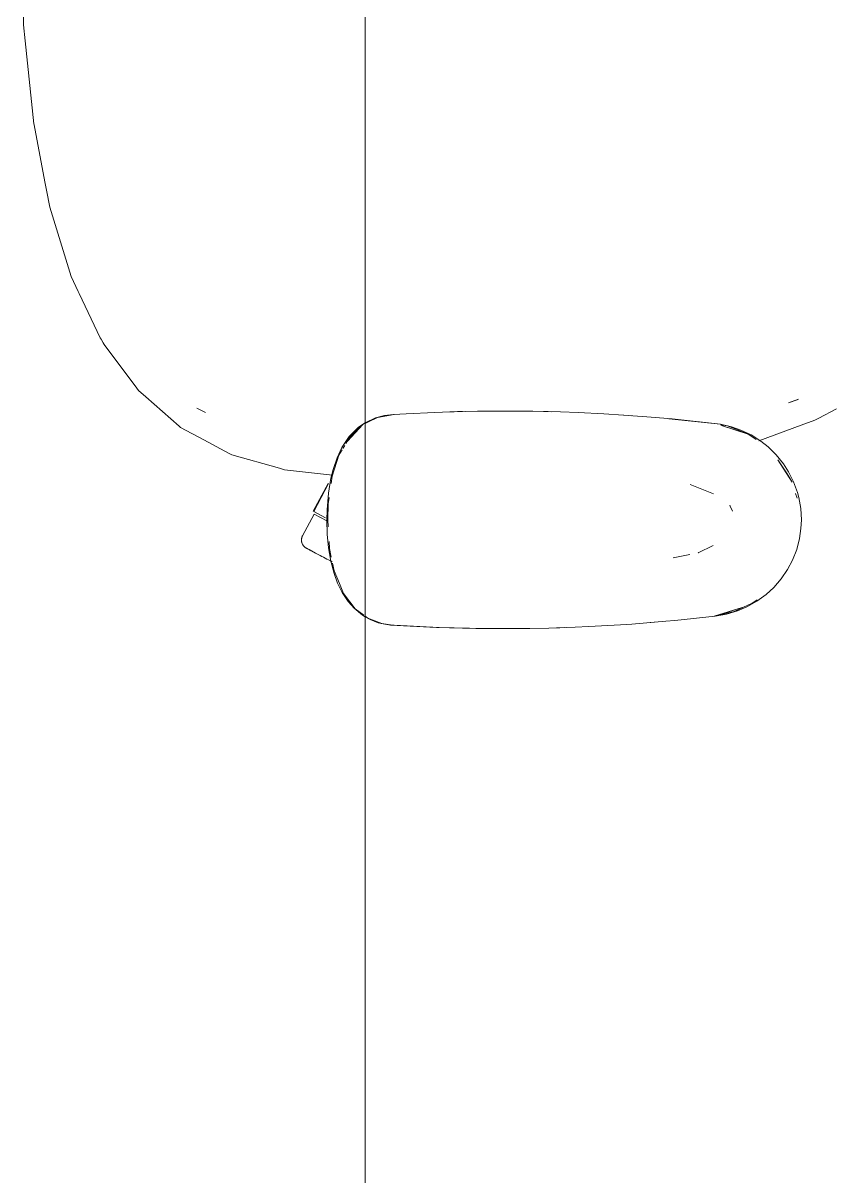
# Model space of a CAD drawing. Header units: millimetres. Extents: x 155927 to 326028, y -36033 to 97293.
# Drawn here: x 218974 to 219334, y 18295 to 18809 of the extents above; entities that cross this region are included whole.
import ezdxf

# ---------------------------------------------------------------- set-up
doc = ezdxf.new("R2010")
doc.units = ezdxf.units.MM
doc.header["$MEASUREMENT"] = 0
doc.layers.add('G-IMPT', color=8, linetype='CONTINUOUS', lineweight=9)
doc.layers.add('I-FURN', color=8, linetype='CONTINUOUS', lineweight=9)

msp = doc.modelspace()

# ---------------------------------------------------------------- linework, layer by layer
at = {"layer": 'G-IMPT'}
for p, q in [((218974.17, 18815.21), (218974.4, 18807.96)), ((218975.13, 18800.89), (218974.4, 18807.96)), ((218978.95, 18763.9), (218975.13, 18800.89)), ((218978.95, 18763.9), (218979.04, 18763.44)), ((218983.91, 18738.06), (218979.04, 18763.44)), ((218983.91, 18738.06), (218984.61, 18734.39)), ((218986.07, 18726.79), (218984.61, 18734.39)), ((218990.26, 18713.18), (218986.07, 18726.79)), ((218995.59, 18695.91), (218990.26, 18713.18)), ((218995.59, 18695.91), (218998.78, 18689.15)), ((218999.21, 18688.23), (218998.78, 18689.15)), ((219008.47, 18668.59), (218999.21, 18688.23)), ((219008.47, 18668.59), (219008.9, 18667.88)), ((219009.84, 18666.3), (219008.9, 18667.88)), ((219010.3, 18665.53), (219009.84, 18666.3)), ((219010.3, 18665.53), (219024.87, 18646.03)), ((219024.87, 18646.03), (219025.59, 18645.06)), ((219028.85, 18642.2), (219025.59, 18645.06)), ((219028.85, 18642.2), (219043.64, 18629.18)), ((219319.53, 18641.16), (219315.07, 18639.53)), ((219315.07, 18639.53), (219318.95, 18640.91)), ((219319.53, 18641.16), (219318.95, 18640.91)), ((219051.6, 18637.2), (219055.49, 18635.24)), ((219051.6, 18637.2), (219053.9, 18636.02)), ((219053.9, 18636.02), (219055.49, 18635.24)), ((219135.16, 18633.91), (219131.21, 18632.85)), ((219132.05, 18633.04), (219139.4, 18634.41)), ((219139.17, 18634.41), (219135.16, 18633.91)), ((219144.84, 18634.69), (219139.17, 18634.41)), ((219144.84, 18634.69), (219157.4, 18635.31)), ((219160.94, 18635.43), (219157.4, 18635.31)), ((219176.61, 18635.81), (219160.94, 18635.43)), ((219164.34, 18635.49), (219167.67, 18635.64)), ((219169.89, 18635.64), (219167.67, 18635.64)), ((219176.61, 18635.81), (219181.12, 18635.86)), ((219181.12, 18635.86), (219195.84, 18635.86)), ((219201.31, 18635.78), (219195.84, 18635.86)), ((219201.31, 18635.78), (219213.61, 18635.49)), ((219208.08, 18635.65), (219206.01, 18635.65)), ((219209.74, 18635.57), (219208.08, 18635.65)), ((219221.49, 18635.2), (219213.61, 18635.49)), ((219221.49, 18635.2), (219232.8, 18634.66)), ((219241.67, 18634.1), (219232.8, 18634.66)), ((219241.67, 18634.1), (219251.96, 18633.37)), ((219243.71, 18633.96), (219241.81, 18634.05)), ((219243.71, 18633.96), (219245.13, 18633.83)), ((219263.35, 18632.38), (219251.96, 18633.37)), ((219336.47, 18636.83), (219328.57, 18632.68)), ((219043.64, 18629.18), (219044.3, 18628.59)), ((219054.74, 18623.01), (219044.3, 18628.59)), ((219118.65, 18622.44), (219125.56, 18629.84)), ((219119.85, 18624.53), (219125.56, 18629.84)), ((219122.34, 18627.52), (219123.66, 18628.66)), ((219125.56, 18629.84), (219123.14, 18627.6)), ((219126.52, 18630.61), (219123.66, 18628.66)), ((219127.79, 18630.94), (219126.52, 18630.31)), ((219126.88, 18630.86), (219131.21, 18632.85)), ((219127.79, 18630.94), (219132.05, 18633.04)), ((219284.79, 18630.03), (219261.84, 18632.49)), ((219261.84, 18632.49), (219281.97, 18630.36)), ((219284.79, 18630.03), (219263.35, 18632.38)), ((219284.79, 18630.03), (219281.97, 18630.36)), ((219284.79, 18630.03), (219289.75, 18628.88)), ((219284.87, 18629.81), (219287.92, 18629.24)), ((219297.14, 18625.63), (219285.29, 18629.45)), ((219294.44, 18626.53), (219285.29, 18629.45)), ((219287.92, 18629.24), (219297.14, 18625.63)), ((219293.89, 18627.43), (219289.75, 18628.88)), ((219301.9, 18622.63), (219320.84, 18629.57)), ((219320.84, 18629.57), (219326.81, 18631.76)), ((219328.57, 18632.68), (219326.81, 18631.76)), ((219065.98, 18617), (219054.74, 18623.01)), ((219119.48, 18624.48), (219117.03, 18621.02)), ((219117.96, 18621.38), (219119.85, 18624.53)), ((219118.65, 18622.44), (219119.47, 18623.39)), ((219122.34, 18627.52), (219119.48, 18624.48)), ((219119.79, 18623.75), (219123.14, 18627.6)), ((219298.47, 18625.24), (219293.89, 18627.43)), ((219297.14, 18625.63), (219294.44, 18626.53)), ((219297.14, 18625.63), (219300.72, 18623.21)), ((219298.47, 18625.24), (219302.79, 18622.51)), ((219114.02, 18615.01), (219116.23, 18619.65)), ((219114.88, 18616.23), (219116.35, 18618.68)), ((219116.23, 18619.65), (219117.03, 18621.02)), ((219116.63, 18619.15), (219117.49, 18620.59)), ((219306.1, 18619.88), (219302.79, 18622.51)), ((219309.7, 18616.33), (219306.1, 18619.88)), ((219067.09, 18616.4), (219065.98, 18617)), ((219088.43, 18610.39), (219067.09, 18616.4)), ((219111.85, 18606.84), (219114.88, 18616.23)), ((219112.28, 18609.92), (219114.02, 18615.01)), ((219309.7, 18616.33), (219312.89, 18612.36)), ((219316.75, 18604.21), (219310.43, 18614.16)), ((219314.59, 18607.88), (219310.43, 18614.16)), ((219088.43, 18610.39), (219090.69, 18609.76)), ((219111.97, 18607.34), (219090.69, 18609.76)), ((219112.28, 18609.92), (219111.3, 18606)), ((219315.16, 18608.81), (219312.89, 18612.36)), ((219316.75, 18604.21), (219314.59, 18607.88)), ((219317.4, 18604.3), (219315.16, 18608.81)), ((219111.3, 18606), (219110.19, 18599.23)), ((219111.39, 18603.55), (219111.85, 18606.84)), ((219271.27, 18603.13), (219281.7, 18598.99)), ((219317.4, 18604.3), (219319.11, 18599.53)), ((219109.61, 18591.92), (219110.19, 18599.23)), ((219110.13, 18594.58), (219110.52, 18597.36)), ((219318.31, 18599.09), (219318.93, 18597.06)), ((219319.68, 18597.4), (219319.11, 18599.53)), ((219320.56, 18592.45), (219319.68, 18597.4)), ((219110.13, 18594.58), (219109.9, 18587.41)), ((219289.22, 18593.46), (219288.93, 18593.91)), ((219290.24, 18591.24), (219289.22, 18593.46)), ((219320.85, 18587.41), (219320.56, 18592.45)), ((219109.61, 18591.92), (219109.52, 18587.41)), ((219109.52, 18587.41), (219109.7, 18581.07)), ((219110.09, 18584.3), (219109.9, 18587.41)), ((219320.85, 18587.41), (219320.68, 18583.56)), ((219320.03, 18579.05), (219320.68, 18583.56)), ((219110.27, 18574.92), (219109.7, 18581.07)), ((219110.68, 18574.59), (219110.49, 18577.79)), ((219320.03, 18579.05), (219318.77, 18574.18)), ((219110.27, 18574.92), (219111.27, 18568.99)), ((219111.45, 18570.84), (219110.68, 18574.59)), ((219263.77, 18570.43), (219271.21, 18572)), ((219281.6, 18576.03), (219274.82, 18572.77)), ((219275.1, 18572.85), (219274.82, 18572.77)), ((219316.94, 18569.47), (219318.77, 18574.18)), ((219112.7, 18563.51), (219111.27, 18568.99)), ((219112.72, 18564.63), (219112.01, 18568.09)), ((219314.75, 18565.31), (219316.94, 18569.47)), ((219112.7, 18563.51), (219114.28, 18559.18)), ((219112.72, 18564.63), (219115.05, 18559)), ((219314.75, 18565.31), (219311.92, 18561.14)), ((219116.27, 18555.1), (219114.28, 18559.18)), ((219116.89, 18554.61), (219115.05, 18559)), ((219305.16, 18554.14), (219308.59, 18557.31)), ((219311.92, 18561.14), (219308.59, 18557.31)), ((219116.27, 18555.1), (219118.92, 18551.06)), ((219122.11, 18547.82), (219116.89, 18554.61)), ((219118.92, 18551.06), (219121.59, 18548.02)), ((219296.63, 18548.63), (219301.07, 18551.15)), ((219301.12, 18551.84), (219299.01, 18550.24)), ((219305.16, 18554.14), (219301.07, 18551.15)), ((219125.33, 18544.94), (219121.59, 18548.02)), ((219125.98, 18544.95), (219122.11, 18547.82)), ((219281.97, 18544.46), (219294.44, 18548.29)), ((219290.94, 18546.5), (219282.54, 18544.59)), ((219294.44, 18548.29), (219285.29, 18545.38)), ((219292.39, 18546.82), (219287.53, 18545.36)), ((219290.94, 18546.5), (219299.01, 18550.24)), ((219296.63, 18548.63), (219292.39, 18546.82)), ((219126.52, 18544.26), (219125.33, 18544.94)), ((219127.73, 18543.65), (219126.52, 18544.55)), ((219128.76, 18542.98), (219126.52, 18544.26)), ((219133.93, 18541.24), (219127.73, 18543.65)), ((219128.76, 18542.98), (219132.4, 18541.59)), ((219133.75, 18541.22), (219132.4, 18541.59)), ((219133.75, 18541.22), (219136.14, 18540.78)), ((219133.93, 18541.24), (219137.77, 18540.66)), ((219137.79, 18540.53), (219136.14, 18540.78)), ((219240.29, 18540.64), (219226.15, 18539.83)), ((219245.37, 18540.96), (219240.29, 18540.64)), ((219245.37, 18540.96), (219260.43, 18542.21)), ((219253.56, 18541.61), (219255.23, 18541.78)), ((219260.43, 18542.21), (219264.56, 18542.56)), ((219264.56, 18542.56), (219282.49, 18544.46)), ((219281.97, 18544.46), (219285.29, 18545.38)), ((219282.49, 18544.46), (219287.53, 18545.36)), ((219158.37, 18539.48), (219137.79, 18540.53)), ((219159.57, 18539.44), (219137.79, 18540.53)), ((219137.79, 18540.53), (219139.4, 18540.41)), ((219159.57, 18539.44), (219139.4, 18540.41)), ((219179.76, 18538.97), (219158.37, 18539.48)), ((219169.93, 18539.13), (219158.37, 18539.48)), ((219158.37, 18539.48), (219159.57, 18539.44)), ((219179.76, 18538.97), (219159.57, 18539.44)), ((219199.95, 18539.02), (219169.93, 18539.13)), ((219179.76, 18538.97), (219169.93, 18539.13)), ((219169.93, 18539.13), (219189.15, 18538.93)), ((219177.72, 18538.99), (219175.81, 18539.06)), ((219179.76, 18539.01), (219177.72, 18538.99)), ((219199.95, 18539.02), (219179.76, 18538.97)), ((219199.95, 18539.02), (219189.15, 18538.93)), ((219199.95, 18539.02), (219208.36, 18539.18)), ((219220.12, 18539.57), (219208.36, 18539.18)), ((219213.3, 18539.32), (219211.81, 18539.31)), ((219215.24, 18539.43), (219213.3, 18539.32)), ((219220.12, 18539.57), (219226.15, 18539.83))]:
    msp.add_line(p, q, dxfattribs=at)
at = {"layer": 'I-FURN'}
for p, q in [((219126.52, 18109.61), (219126.52, 19509.61)), ((219126.52, 19509.61), (219126.52, 18109.61)), ((219110.02, 18603.63), (219103.45, 18591.27)), ((219103.62, 18591.18), (219110.19, 18603.54)), ((219110.19, 18603.54), (219110.29, 18603.49)), ((219103.8, 18589.95), (219098.65, 18580.26)), ((219108.91, 18588.37), (219103.62, 18591.18)), ((219109.43, 18586.96), (219103.8, 18589.95)), ((219098.18, 18578.52), (219098.19, 18578.69)), ((219098.18, 18578.36), (219098.18, 18578.52)), ((219098.18, 18578.2), (219098.18, 18578.36)), ((219098.19, 18578.04), (219098.18, 18578.2)), ((219098.19, 18578.69), (219098.21, 18578.85)), ((219098.21, 18577.88), (219098.19, 18578.04)), ((219098.21, 18578.85), (219098.23, 18579.01)), ((219098.23, 18577.72), (219098.21, 18577.88)), ((219098.23, 18579.01), (219098.26, 18579.16)), ((219098.26, 18577.56), (219098.23, 18577.72)), ((219098.26, 18579.16), (219098.29, 18579.32)), ((219098.3, 18577.41), (219098.26, 18577.56)), ((219098.29, 18579.32), (219098.34, 18579.48)), ((219098.34, 18577.25), (219098.3, 18577.41)), ((219098.34, 18579.48), (219098.38, 18579.63)), ((219098.39, 18577.1), (219098.34, 18577.25)), ((219098.38, 18579.63), (219098.44, 18579.78)), ((219098.44, 18576.94), (219098.39, 18577.1)), ((219098.44, 18579.78), (219098.5, 18579.93)), ((219098.5, 18576.79), (219098.44, 18576.94)), ((219098.5, 18579.93), (219098.56, 18580.08)), ((219098.57, 18576.65), (219098.5, 18576.79)), ((219098.56, 18580.08), (219098.63, 18580.23)), ((219098.64, 18576.5), (219098.57, 18576.65)), ((219098.63, 18580.23), (219098.65, 18580.26)), ((219098.72, 18576.36), (219098.64, 18576.5)), ((219098.8, 18576.22), (219098.72, 18576.36)), ((219098.89, 18576.09), (219098.8, 18576.22)), ((219098.98, 18575.96), (219098.89, 18576.09)), ((219099.08, 18575.83), (219098.98, 18575.96)), ((219099.19, 18575.71), (219099.08, 18575.83)), ((219099.3, 18575.59), (219099.19, 18575.71)), ((219099.41, 18575.47), (219099.3, 18575.59)), ((219099.53, 18575.37), (219099.41, 18575.47)), ((219099.65, 18575.26), (219099.53, 18575.37)), ((219099.78, 18575.16), (219099.65, 18575.26)), ((219099.91, 18575.07), (219099.78, 18575.16)), ((219100.04, 18574.98), (219099.91, 18575.07)), ((219100.18, 18574.89), (219100.04, 18574.98)), ((219100.32, 18574.81), (219100.18, 18574.89)), ((219100.37, 18574.79), (219100.32, 18574.81)), ((219100.32, 18574.81), (219100.32, 18574.81)), ((219100.32, 18574.81), (219100.34, 18574.8)), ((219100.34, 18574.8), (219100.4, 18574.77)), ((219100.45, 18574.74), (219100.37, 18574.79)), ((219100.4, 18574.77), (219100.5, 18574.72)), ((219100.57, 18574.68), (219100.45, 18574.74)), ((219100.5, 18574.72), (219100.64, 18574.64)), ((219100.73, 18574.59), (219100.57, 18574.68)), ((219100.64, 18574.64), (219100.82, 18574.55)), ((219100.93, 18574.49), (219100.73, 18574.59)), ((219100.82, 18574.55), (219101.04, 18574.43)), ((219101.17, 18574.36), (219100.93, 18574.49)), ((219101.04, 18574.43), (219101.3, 18574.29)), ((219101.45, 18574.21), (219101.17, 18574.36)), ((219101.3, 18574.29), (219101.6, 18574.13)), ((219101.77, 18574.04), (219101.45, 18574.21)), ((219101.6, 18574.13), (219101.93, 18573.96)), ((219102.13, 18573.85), (219101.77, 18574.04)), ((219101.93, 18573.96), (219102.3, 18573.76)), ((219102.52, 18573.64), (219102.13, 18573.85)), ((219102.3, 18573.76), (219102.71, 18573.54)), ((219102.95, 18573.41), (219102.52, 18573.64)), ((219102.71, 18573.54), (219103.16, 18573.3)), ((219103.42, 18573.17), (219102.95, 18573.41)), ((219103.16, 18573.3), (219103.64, 18573.05)), ((219103.92, 18572.9), (219103.42, 18573.17)), ((219103.64, 18573.05), (219104.16, 18572.77)), ((219104.45, 18572.62), (219103.92, 18572.9)), ((219104.16, 18572.77), (219104.71, 18572.48)), ((219105.02, 18572.31), (219104.45, 18572.62)), ((219104.71, 18572.48), (219105.29, 18572.17)), ((219105.29, 18572.17), (219105.91, 18571.84)), ((219105.91, 18571.84), (219106.56, 18571.5)), ((219106.56, 18571.5), (219107.24, 18571.14)), ((219107.24, 18571.14), (219107.94, 18570.76)), ((219107.94, 18570.76), (219108.68, 18570.37)), ((219108.68, 18570.37), (219109.44, 18569.96)), ((219109.44, 18569.96), (219110.23, 18569.54)), ((219110.23, 18569.54), (219111.04, 18569.11)), ((219111.04, 18569.11), (219111.87, 18568.67))]:
    msp.add_line(p, q, dxfattribs=at)

doc.saveas('drawing.dxf')
